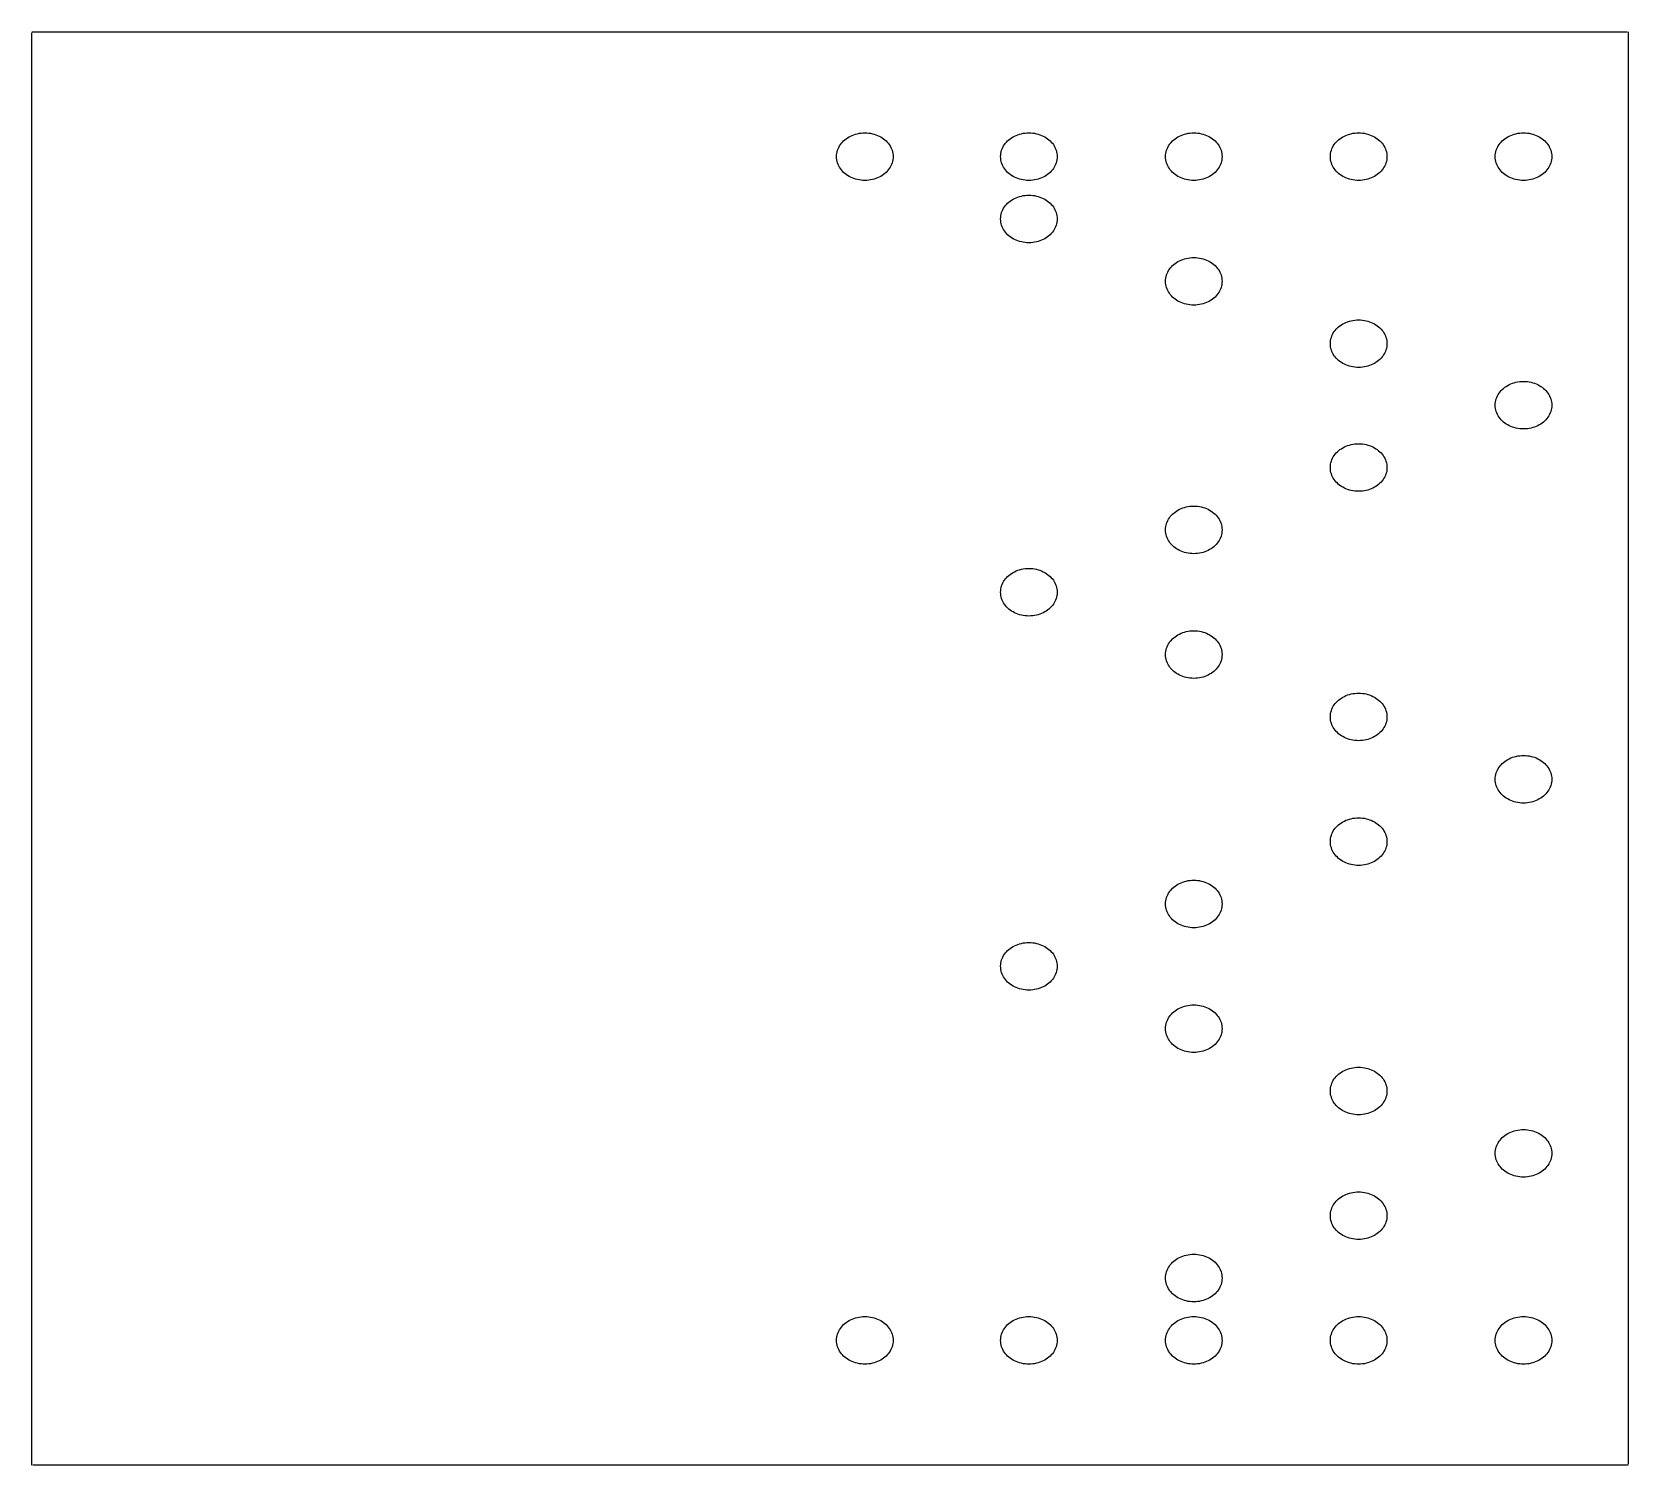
# Model space of a CAD drawing. Extents: x 0 to 687, y -616 to 0.
import ezdxf

# ---------------------------------------------------------------- set-up
doc = ezdxf.new("R2010")
doc.units = 0
doc.layers.get('0').update_dxf_attribs({"linetype": 'CONTINUOUS'})

msp = doc.modelspace()

# ---------------------------------------------------------------- linework, layer by layer
for p, q in [((0, 0), (686.15, 0)), ((686.51, 0), (686.51, -615.95)), ((0, -616.3), (0, -0.35)), ((370.42, -53.62), (370.42, -53.62)), ((440.97, -53.62), (440.97, -53.62)), ((511.88, -53.62), (511.88, -53.62)), ((582.79, -53.62), (582.79, -53.62)), ((653.7, -53.62), (653.7, -53.62)), ((440.97, -80.43), (440.97, -80.43)), ((511.88, -107.24), (511.88, -107.24)), ((582.79, -134.06), (582.79, -134.06)), ((653.7, -160.51), (653.7, -160.51)), ((582.79, -187.32), (582.79, -187.32)), ((511.88, -214.14), (511.88, -214.14)), ((440.97, -240.95), (440.97, -240.95)), ((511.88, -267.76), (511.88, -267.76)), ((582.79, -294.57), (582.79, -294.57)), ((653.7, -321.38), (653.7, -321.38)), ((582.79, -348.19), (582.79, -348.19)), ((511.88, -375), (511.88, -375)), ((440.97, -401.81), (440.97, -401.81)), ((511.88, -428.62), (511.88, -428.62)), ((582.79, -455.44), (582.79, -455.44)), ((653.7, -482.25), (653.7, -482.25)), ((582.79, -509.06), (582.79, -509.06)), ((511.88, -535.87), (511.88, -535.87)), ((370.42, -562.68), (370.42, -562.68)), ((440.97, -562.68), (440.97, -562.68)), ((511.88, -562.68), (511.88, -562.68)), ((582.79, -562.68), (582.79, -562.68)), ((653.7, -562.68), (653.7, -562.68)), ((686.51, -616.3), (0.35, -616.3))]:
    msp.add_line(p, q)
for points in [[(346.07, -53.62), (346.1, -52.92), (346.19, -52.23), (346.32, -51.56), (346.51, -50.9), (346.75, -50.26), (347.03, -49.64), (347.36, -49.04), (347.74, -48.46), (348.15, -47.9), (348.61, -47.37), (349.11, -46.86), (349.64, -46.39), (350.21, -45.94), (350.81, -45.52), (351.44, -45.14), (352.1, -44.79), (352.79, -44.47), (353.51, -44.2), (354.25, -43.96), (355.01, -43.76), (355.79, -43.6), (356.59, -43.49), (357.41, -43.42), (358.25, -43.39)], [(358.25, -43.39), (359.08, -43.42), (359.9, -43.49), (360.7, -43.6), (361.48, -43.76), (362.24, -43.96), (362.98, -44.2), (363.7, -44.47), (364.39, -44.79), (365.05, -45.14), (365.68, -45.52), (366.28, -45.94), (366.85, -46.39), (367.38, -46.86), (367.88, -47.37), (368.34, -47.9), (368.75, -48.46), (369.13, -49.04), (369.46, -49.64), (369.74, -50.26), (369.98, -50.9), (370.17, -51.56), (370.31, -52.23), (370.39, -52.92), (370.42, -53.62)], [(416.63, -53.62), (416.66, -52.92), (416.74, -52.23), (416.88, -51.56), (417.07, -50.9), (417.3, -50.26), (417.59, -49.64), (417.92, -49.04), (418.29, -48.46), (418.71, -47.9), (419.17, -47.37), (419.66, -46.86), (420.2, -46.39), (420.76, -45.94), (421.36, -45.52), (422, -45.14), (422.66, -44.79), (423.35, -44.47), (424.06, -44.2), (424.8, -43.96), (425.57, -43.76), (426.35, -43.6), (427.15, -43.49), (427.97, -43.42), (428.8, -43.39)], [(428.8, -43.39), (429.63, -43.42), (430.45, -43.49), (431.25, -43.6), (432.04, -43.76), (432.8, -43.96), (433.54, -44.2), (434.25, -44.47), (434.94, -44.79), (435.61, -45.14), (436.24, -45.52), (436.84, -45.94), (437.41, -46.39), (437.94, -46.86), (438.44, -47.37), (438.89, -47.9), (439.31, -48.46), (439.68, -49.04), (440.02, -49.64), (440.3, -50.26), (440.54, -50.9), (440.72, -51.56), (440.86, -52.23), (440.94, -52.92), (440.97, -53.62)], [(487.54, -53.62), (487.57, -52.92), (487.65, -52.23), (487.79, -51.56), (487.97, -50.9), (488.21, -50.26), (488.5, -49.64), (488.83, -49.04), (489.2, -48.46), (489.62, -47.9), (490.08, -47.37), (490.57, -46.86), (491.1, -46.39), (491.67, -45.94), (492.27, -45.52), (492.91, -45.14), (493.57, -44.79), (494.26, -44.47), (494.97, -44.2), (495.71, -43.96), (496.47, -43.76), (497.26, -43.6), (498.06, -43.49), (498.88, -43.42), (499.71, -43.39)], [(499.71, -43.39), (500.54, -43.42), (501.36, -43.49), (502.16, -43.6), (502.94, -43.76), (503.71, -43.96), (504.45, -44.2), (505.16, -44.47), (505.85, -44.79), (506.51, -45.14), (507.15, -45.52), (507.75, -45.94), (508.32, -46.39), (508.85, -46.86), (509.34, -47.37), (509.8, -47.9), (510.22, -48.46), (510.59, -49.04), (510.92, -49.64), (511.21, -50.26), (511.45, -50.9), (511.63, -51.56), (511.77, -52.23), (511.85, -52.92), (511.88, -53.62)], [(558.45, -53.62), (558.48, -52.92), (558.56, -52.23), (558.69, -51.56), (558.88, -50.9), (559.12, -50.26), (559.4, -49.64), (559.73, -49.04), (560.11, -48.46), (560.53, -47.9), (560.98, -47.37), (561.48, -46.86), (562.01, -46.39), (562.58, -45.94), (563.18, -45.52), (563.81, -45.14), (564.48, -44.79), (565.17, -44.47), (565.88, -44.2), (566.62, -43.96), (567.38, -43.76), (568.17, -43.6), (568.97, -43.49), (569.78, -43.42), (570.62, -43.39)], [(570.62, -43.39), (571.45, -43.42), (572.27, -43.49), (573.07, -43.6), (573.85, -43.76), (574.62, -43.96), (575.35, -44.2), (576.07, -44.47), (576.76, -44.79), (577.42, -45.14), (578.05, -45.52), (578.66, -45.94), (579.22, -46.39), (579.76, -46.86), (580.25, -47.37), (580.71, -47.9), (581.13, -48.46), (581.5, -49.04), (581.83, -49.64), (582.12, -50.26), (582.35, -50.9), (582.54, -51.56), (582.68, -52.23), (582.76, -52.92), (582.79, -53.62)], [(629.36, -53.62), (629.38, -52.92), (629.47, -52.23), (629.6, -51.56), (629.79, -50.9), (630.03, -50.26), (630.31, -49.64), (630.64, -49.04), (631.02, -48.46), (631.43, -47.9), (631.89, -47.37), (632.39, -46.86), (632.92, -46.39), (633.49, -45.94), (634.09, -45.52), (634.72, -45.14), (635.38, -44.79), (636.07, -44.47), (636.79, -44.2), (637.53, -43.96), (638.29, -43.76), (639.07, -43.6), (639.88, -43.49), (640.69, -43.42), (641.53, -43.39)], [(641.53, -43.39), (642.36, -43.42), (643.18, -43.49), (643.98, -43.6), (644.76, -43.76), (645.52, -43.96), (646.26, -44.2), (646.98, -44.47), (647.67, -44.79), (648.33, -45.14), (648.96, -45.52), (649.56, -45.94), (650.13, -46.39), (650.66, -46.86), (651.16, -47.37), (651.62, -47.9), (652.04, -48.46), (652.41, -49.04), (652.74, -49.64), (653.03, -50.26), (653.26, -50.9), (653.45, -51.56), (653.59, -52.23), (653.67, -52.92), (653.7, -53.62)], [(358.25, -63.85), (357.41, -63.83), (356.59, -63.76), (355.79, -63.64), (355.01, -63.49), (354.25, -63.29), (353.51, -63.05), (352.79, -62.77), (352.1, -62.46), (351.44, -62.11), (350.81, -61.72), (350.21, -61.3), (349.64, -60.86), (349.11, -60.38), (348.61, -59.87), (348.15, -59.34), (347.74, -58.79), (347.36, -58.21), (347.03, -57.6), (346.75, -56.98), (346.51, -56.34), (346.32, -55.68), (346.19, -55.01), (346.1, -54.32), (346.07, -53.62)], [(370.42, -53.62), (370.39, -54.32), (370.31, -55.01), (370.17, -55.68), (369.98, -56.34), (369.74, -56.98), (369.46, -57.6), (369.13, -58.21), (368.75, -58.79), (368.34, -59.34), (367.88, -59.87), (367.38, -60.38), (366.85, -60.86), (366.28, -61.3), (365.68, -61.72), (365.05, -62.11), (364.39, -62.46), (363.7, -62.77), (362.98, -63.05), (362.24, -63.29), (361.48, -63.49), (360.7, -63.64), (359.9, -63.76), (359.08, -63.83), (358.25, -63.85)], [(428.8, -63.85), (427.97, -63.83), (427.15, -63.76), (426.35, -63.64), (425.57, -63.49), (424.8, -63.29), (424.06, -63.05), (423.35, -62.77), (422.66, -62.46), (422, -62.11), (421.36, -61.72), (420.76, -61.3), (420.2, -60.86), (419.66, -60.38), (419.17, -59.87), (418.71, -59.34), (418.29, -58.79), (417.92, -58.21), (417.59, -57.6), (417.3, -56.98), (417.07, -56.34), (416.88, -55.68), (416.74, -55.01), (416.66, -54.32), (416.63, -53.62)], [(440.97, -53.62), (440.94, -54.32), (440.86, -55.01), (440.72, -55.68), (440.54, -56.34), (440.3, -56.98), (440.02, -57.6), (439.68, -58.21), (439.31, -58.79), (438.89, -59.34), (438.44, -59.87), (437.94, -60.38), (437.41, -60.86), (436.84, -61.3), (436.24, -61.72), (435.61, -62.11), (434.94, -62.46), (434.25, -62.77), (433.54, -63.05), (432.8, -63.29), (432.04, -63.49), (431.25, -63.64), (430.45, -63.76), (429.63, -63.83), (428.8, -63.85)], [(499.71, -63.85), (498.88, -63.83), (498.06, -63.76), (497.26, -63.64), (496.47, -63.49), (495.71, -63.29), (494.97, -63.05), (494.26, -62.77), (493.57, -62.46), (492.91, -62.11), (492.27, -61.72), (491.67, -61.3), (491.1, -60.86), (490.57, -60.38), (490.08, -59.87), (489.62, -59.34), (489.2, -58.79), (488.83, -58.21), (488.5, -57.6), (488.21, -56.98), (487.97, -56.34), (487.79, -55.68), (487.65, -55.01), (487.57, -54.32), (487.54, -53.62)], [(511.88, -53.62), (511.85, -54.32), (511.77, -55.01), (511.63, -55.68), (511.45, -56.34), (511.21, -56.98), (510.92, -57.6), (510.59, -58.21), (510.22, -58.79), (509.8, -59.34), (509.34, -59.87), (508.85, -60.38), (508.32, -60.86), (507.75, -61.3), (507.15, -61.72), (506.51, -62.11), (505.85, -62.46), (505.16, -62.77), (504.45, -63.05), (503.71, -63.29), (502.94, -63.49), (502.16, -63.64), (501.36, -63.76), (500.54, -63.83), (499.71, -63.85)], [(570.62, -63.85), (569.78, -63.83), (568.97, -63.76), (568.17, -63.64), (567.38, -63.49), (566.62, -63.29), (565.88, -63.05), (565.17, -62.77), (564.48, -62.46), (563.81, -62.11), (563.18, -61.72), (562.58, -61.3), (562.01, -60.86), (561.48, -60.38), (560.98, -59.87), (560.53, -59.34), (560.11, -58.79), (559.73, -58.21), (559.4, -57.6), (559.12, -56.98), (558.88, -56.34), (558.69, -55.68), (558.56, -55.01), (558.48, -54.32), (558.45, -53.62)], [(582.79, -53.62), (582.76, -54.32), (582.68, -55.01), (582.54, -55.68), (582.35, -56.34), (582.12, -56.98), (581.83, -57.6), (581.5, -58.21), (581.13, -58.79), (580.71, -59.34), (580.25, -59.87), (579.76, -60.38), (579.22, -60.86), (578.66, -61.3), (578.05, -61.72), (577.42, -62.11), (576.76, -62.46), (576.07, -62.77), (575.35, -63.05), (574.62, -63.29), (573.85, -63.49), (573.07, -63.64), (572.27, -63.76), (571.45, -63.83), (570.62, -63.85)], [(641.53, -63.85), (640.69, -63.83), (639.88, -63.76), (639.07, -63.64), (638.29, -63.49), (637.53, -63.29), (636.79, -63.05), (636.07, -62.77), (635.38, -62.46), (634.72, -62.11), (634.09, -61.72), (633.49, -61.3), (632.92, -60.86), (632.39, -60.38), (631.89, -59.87), (631.43, -59.34), (631.02, -58.79), (630.64, -58.21), (630.31, -57.6), (630.03, -56.98), (629.79, -56.34), (629.6, -55.68), (629.47, -55.01), (629.38, -54.32), (629.36, -53.62)], [(653.7, -53.62), (653.67, -54.32), (653.59, -55.01), (653.45, -55.68), (653.26, -56.34), (653.03, -56.98), (652.74, -57.6), (652.41, -58.21), (652.04, -58.79), (651.62, -59.34), (651.16, -59.87), (650.66, -60.38), (650.13, -60.86), (649.56, -61.3), (648.96, -61.72), (648.33, -62.11), (647.67, -62.46), (646.98, -62.77), (646.26, -63.05), (645.52, -63.29), (644.76, -63.49), (643.98, -63.64), (643.18, -63.76), (642.36, -63.83), (641.53, -63.85)], [(416.63, -80.43), (416.66, -79.73), (416.74, -79.04), (416.88, -78.37), (417.07, -77.71), (417.3, -77.07), (417.59, -76.45), (417.92, -75.85), (418.29, -75.27), (418.71, -74.71), (419.17, -74.18), (419.66, -73.68), (420.2, -73.2), (420.76, -72.75), (421.36, -72.33), (422, -71.95), (422.66, -71.6), (423.35, -71.28), (424.06, -71.01), (424.8, -70.77), (425.57, -70.57), (426.35, -70.41), (427.15, -70.3), (427.97, -70.23), (428.8, -70.2)], [(428.8, -70.2), (429.63, -70.23), (430.45, -70.3), (431.25, -70.41), (432.04, -70.57), (432.8, -70.77), (433.54, -71.01), (434.25, -71.28), (434.94, -71.6), (435.61, -71.95), (436.24, -72.33), (436.84, -72.75), (437.41, -73.2), (437.94, -73.68), (438.44, -74.18), (438.89, -74.71), (439.31, -75.27), (439.68, -75.85), (440.02, -76.45), (440.3, -77.07), (440.54, -77.71), (440.72, -78.37), (440.86, -79.04), (440.94, -79.73), (440.97, -80.43)], [(428.8, -90.66), (427.97, -90.64), (427.15, -90.57), (426.35, -90.46), (425.57, -90.3), (424.8, -90.1), (424.06, -89.86), (423.35, -89.58), (422.66, -89.27), (422, -88.92), (421.36, -88.53), (420.76, -88.12), (420.2, -87.67), (419.66, -87.19), (419.17, -86.69), (418.71, -86.15), (418.29, -85.6), (417.92, -85.02), (417.59, -84.42), (417.3, -83.79), (417.07, -83.15), (416.88, -82.5), (416.74, -81.82), (416.66, -81.13), (416.63, -80.43)], [(440.97, -80.43), (440.94, -81.13), (440.86, -81.82), (440.72, -82.5), (440.54, -83.15), (440.3, -83.79), (440.02, -84.42), (439.68, -85.02), (439.31, -85.6), (438.89, -86.15), (438.44, -86.69), (437.94, -87.19), (437.41, -87.67), (436.84, -88.12), (436.24, -88.53), (435.61, -88.92), (434.94, -89.27), (434.25, -89.58), (433.54, -89.86), (432.8, -90.1), (432.04, -90.3), (431.25, -90.46), (430.45, -90.57), (429.63, -90.64), (428.8, -90.66)], [(487.54, -107.24), (487.57, -106.54), (487.65, -105.86), (487.79, -105.18), (487.97, -104.52), (488.21, -103.88), (488.5, -103.26), (488.83, -102.66), (489.2, -102.08), (489.62, -101.52), (490.08, -100.99), (490.57, -100.49), (491.1, -100.01), (491.67, -99.56), (492.27, -99.15), (492.91, -98.76), (493.57, -98.41), (494.26, -98.1), (494.97, -97.82), (495.71, -97.58), (496.47, -97.38), (497.26, -97.22), (498.06, -97.11), (498.88, -97.04), (499.71, -97.01)], [(499.71, -97.01), (500.54, -97.04), (501.36, -97.11), (502.16, -97.22), (502.94, -97.38), (503.71, -97.58), (504.45, -97.82), (505.16, -98.1), (505.85, -98.41), (506.51, -98.76), (507.15, -99.15), (507.75, -99.56), (508.32, -100.01), (508.85, -100.49), (509.34, -100.99), (509.8, -101.52), (510.22, -102.08), (510.59, -102.66), (510.92, -103.26), (511.21, -103.88), (511.45, -104.52), (511.63, -105.18), (511.77, -105.86), (511.85, -106.54), (511.88, -107.24)], [(499.71, -117.47), (498.88, -117.45), (498.06, -117.38), (497.26, -117.27), (496.47, -117.11), (495.71, -116.91), (494.97, -116.67), (494.26, -116.39), (493.57, -116.08), (492.91, -115.73), (492.27, -115.34), (491.67, -114.93), (491.1, -114.48), (490.57, -114), (490.08, -113.5), (489.62, -112.97), (489.2, -112.41), (488.83, -111.83), (488.5, -111.23), (488.21, -110.61), (487.97, -109.96), (487.79, -109.31), (487.65, -108.63), (487.57, -107.95), (487.54, -107.24)], [(511.88, -107.24), (511.85, -107.95), (511.77, -108.63), (511.63, -109.31), (511.45, -109.96), (511.21, -110.61), (510.92, -111.23), (510.59, -111.83), (510.22, -112.41), (509.8, -112.97), (509.34, -113.5), (508.85, -114), (508.32, -114.48), (507.75, -114.93), (507.15, -115.34), (506.51, -115.73), (505.85, -116.08), (505.16, -116.39), (504.45, -116.67), (503.71, -116.91), (502.94, -117.11), (502.16, -117.27), (501.36, -117.38), (500.54, -117.45), (499.71, -117.47)], [(558.45, -134.06), (558.48, -133.35), (558.56, -132.67), (558.69, -131.99), (558.88, -131.34), (559.12, -130.69), (559.4, -130.07), (559.73, -129.47), (560.11, -128.89), (560.53, -128.33), (560.98, -127.8), (561.48, -127.3), (562.01, -126.82), (562.58, -126.37), (563.18, -125.96), (563.81, -125.57), (564.48, -125.22), (565.17, -124.91), (565.88, -124.63), (566.62, -124.39), (567.38, -124.19), (568.17, -124.03), (568.97, -123.92), (569.78, -123.85), (570.62, -123.83)], [(570.62, -123.83), (571.45, -123.85), (572.27, -123.92), (573.07, -124.03), (573.85, -124.19), (574.62, -124.39), (575.35, -124.63), (576.07, -124.91), (576.76, -125.22), (577.42, -125.57), (578.05, -125.96), (578.66, -126.37), (579.22, -126.82), (579.76, -127.3), (580.25, -127.8), (580.71, -128.33), (581.13, -128.89), (581.5, -129.47), (581.83, -130.07), (582.12, -130.69), (582.35, -131.34), (582.54, -131.99), (582.68, -132.67), (582.76, -133.35), (582.79, -134.06)], [(570.62, -144.29), (569.78, -144.26), (568.97, -144.19), (568.17, -144.08), (567.38, -143.92), (566.62, -143.72), (565.88, -143.48), (565.17, -143.2), (564.48, -142.89), (563.81, -142.54), (563.18, -142.15), (562.58, -141.74), (562.01, -141.29), (561.48, -140.81), (560.98, -140.31), (560.53, -139.78), (560.11, -139.22), (559.73, -138.64), (559.4, -138.04), (559.12, -137.42), (558.88, -136.78), (558.69, -136.12), (558.56, -135.44), (558.48, -134.76), (558.45, -134.06)], [(582.79, -134.06), (582.76, -134.76), (582.68, -135.44), (582.54, -136.12), (582.35, -136.78), (582.12, -137.42), (581.83, -138.04), (581.5, -138.64), (581.13, -139.22), (580.71, -139.78), (580.25, -140.31), (579.76, -140.81), (579.22, -141.29), (578.66, -141.74), (578.05, -142.15), (577.42, -142.54), (576.76, -142.89), (576.07, -143.2), (575.35, -143.48), (574.62, -143.72), (573.85, -143.92), (573.07, -144.08), (572.27, -144.19), (571.45, -144.26), (570.62, -144.29)], [(629.36, -160.51), (629.38, -159.81), (629.47, -159.13), (629.6, -158.45), (629.79, -157.79), (630.03, -157.15), (630.31, -156.53), (630.64, -155.93), (631.02, -155.35), (631.43, -154.79), (631.89, -154.26), (632.39, -153.76), (632.92, -153.28), (633.49, -152.83), (634.09, -152.41), (634.72, -152.03), (635.38, -151.68), (636.07, -151.36), (636.79, -151.09), (637.53, -150.85), (638.29, -150.65), (639.07, -150.49), (639.88, -150.38), (640.69, -150.31), (641.53, -150.28)], [(641.53, -150.28), (642.36, -150.31), (643.18, -150.38), (643.98, -150.49), (644.76, -150.65), (645.52, -150.85), (646.26, -151.09), (646.98, -151.36), (647.67, -151.68), (648.33, -152.03), (648.96, -152.41), (649.56, -152.83), (650.13, -153.28), (650.66, -153.76), (651.16, -154.26), (651.62, -154.79), (652.04, -155.35), (652.41, -155.93), (652.74, -156.53), (653.03, -157.15), (653.26, -157.79), (653.45, -158.45), (653.59, -159.13), (653.67, -159.81), (653.7, -160.51)], [(641.53, -170.74), (640.69, -170.72), (639.88, -170.65), (639.07, -170.54), (638.29, -170.38), (637.53, -170.18), (636.79, -169.94), (636.07, -169.66), (635.38, -169.35), (634.72, -169), (634.09, -168.61), (633.49, -168.2), (632.92, -167.75), (632.39, -167.27), (631.89, -166.77), (631.43, -166.23), (631.02, -165.68), (630.64, -165.1), (630.31, -164.5), (630.03, -163.87), (629.79, -163.23), (629.6, -162.58), (629.47, -161.9), (629.38, -161.21), (629.36, -160.51)], [(653.7, -160.51), (653.67, -161.21), (653.59, -161.9), (653.45, -162.58), (653.26, -163.23), (653.03, -163.87), (652.74, -164.5), (652.41, -165.1), (652.04, -165.68), (651.62, -166.23), (651.16, -166.77), (650.66, -167.27), (650.13, -167.75), (649.56, -168.2), (648.96, -168.61), (648.33, -169), (647.67, -169.35), (646.98, -169.66), (646.26, -169.94), (645.52, -170.18), (644.76, -170.38), (643.98, -170.54), (643.18, -170.65), (642.36, -170.72), (641.53, -170.74)], [(558.45, -187.32), (558.48, -186.62), (558.56, -185.94), (558.69, -185.26), (558.88, -184.6), (559.12, -183.96), (559.4, -183.34), (559.73, -182.74), (560.11, -182.16), (560.53, -181.6), (560.98, -181.07), (561.48, -180.57), (562.01, -180.09), (562.58, -179.64), (563.18, -179.23), (563.81, -178.84), (564.48, -178.49), (565.17, -178.18), (565.88, -177.9), (566.62, -177.66), (567.38, -177.46), (568.17, -177.3), (568.97, -177.19), (569.78, -177.12), (570.62, -177.09)], [(570.62, -177.09), (571.45, -177.12), (572.27, -177.19), (573.07, -177.3), (573.85, -177.46), (574.62, -177.66), (575.35, -177.9), (576.07, -178.18), (576.76, -178.49), (577.42, -178.84), (578.05, -179.23), (578.66, -179.64), (579.22, -180.09), (579.76, -180.57), (580.25, -181.07), (580.71, -181.6), (581.13, -182.16), (581.5, -182.74), (581.83, -183.34), (582.12, -183.96), (582.35, -184.6), (582.54, -185.26), (582.68, -185.94), (582.76, -186.62), (582.79, -187.32)], [(570.62, -197.56), (569.78, -197.53), (568.97, -197.46), (568.17, -197.35), (567.38, -197.19), (566.62, -196.99), (565.88, -196.75), (565.17, -196.47), (564.48, -196.16), (563.81, -195.81), (563.18, -195.42), (562.58, -195.01), (562.01, -194.56), (561.48, -194.08), (560.98, -193.58), (560.53, -193.05), (560.11, -192.49), (559.73, -191.91), (559.4, -191.31), (559.12, -190.69), (558.88, -190.05), (558.69, -189.39), (558.56, -188.71), (558.48, -188.03), (558.45, -187.32)], [(582.79, -187.32), (582.76, -188.03), (582.68, -188.71), (582.54, -189.39), (582.35, -190.05), (582.12, -190.69), (581.83, -191.31), (581.5, -191.91), (581.13, -192.49), (580.71, -193.05), (580.25, -193.58), (579.76, -194.08), (579.22, -194.56), (578.66, -195.01), (578.05, -195.42), (577.42, -195.81), (576.76, -196.16), (576.07, -196.47), (575.35, -196.75), (574.62, -196.99), (573.85, -197.19), (573.07, -197.35), (572.27, -197.46), (571.45, -197.53), (570.62, -197.56)], [(487.54, -214.14), (487.57, -213.44), (487.65, -212.75), (487.79, -212.07), (487.97, -211.42), (488.21, -210.78), (488.5, -210.15), (488.83, -209.55), (489.2, -208.97), (489.62, -208.42), (490.08, -207.88), (490.57, -207.38), (491.1, -206.9), (491.67, -206.45), (492.27, -206.04), (492.91, -205.65), (493.57, -205.3), (494.26, -204.99), (494.97, -204.71), (495.71, -204.47), (496.47, -204.27), (497.26, -204.11), (498.06, -204), (498.88, -203.93), (499.71, -203.91)], [(499.71, -203.91), (500.54, -203.93), (501.36, -204), (502.16, -204.11), (502.94, -204.27), (503.71, -204.47), (504.45, -204.71), (505.16, -204.99), (505.85, -205.3), (506.51, -205.65), (507.15, -206.04), (507.75, -206.45), (508.32, -206.9), (508.85, -207.38), (509.34, -207.88), (509.8, -208.42), (510.22, -208.97), (510.59, -209.55), (510.92, -210.15), (511.21, -210.78), (511.45, -211.42), (511.63, -212.07), (511.77, -212.75), (511.85, -213.44), (511.88, -214.14)], [(499.71, -224.37), (498.88, -224.34), (498.06, -224.27), (497.26, -224.16), (496.47, -224), (495.71, -223.8), (494.97, -223.56), (494.26, -223.29), (493.57, -222.97), (492.91, -222.62), (492.27, -222.24), (491.67, -221.82), (491.1, -221.37), (490.57, -220.89), (490.08, -220.39), (489.62, -219.86), (489.2, -219.3), (488.83, -218.72), (488.5, -218.12), (488.21, -217.5), (487.97, -216.86), (487.79, -216.2), (487.65, -215.52), (487.57, -214.84), (487.54, -214.14)], [(511.88, -214.14), (511.85, -214.84), (511.77, -215.52), (511.63, -216.2), (511.45, -216.86), (511.21, -217.5), (510.92, -218.12), (510.59, -218.72), (510.22, -219.3), (509.8, -219.86), (509.34, -220.39), (508.85, -220.89), (508.32, -221.37), (507.75, -221.82), (507.15, -222.24), (506.51, -222.62), (505.85, -222.97), (505.16, -223.29), (504.45, -223.56), (503.71, -223.8), (502.94, -224), (502.16, -224.16), (501.36, -224.27), (500.54, -224.34), (499.71, -224.37)], [(416.63, -240.95), (416.66, -240.25), (416.74, -239.56), (416.88, -238.89), (417.07, -238.23), (417.3, -237.59), (417.59, -236.96), (417.92, -236.36), (418.29, -235.78), (418.71, -235.23), (419.17, -234.7), (419.66, -234.19), (420.2, -233.71), (420.76, -233.26), (421.36, -232.85), (422, -232.46), (422.66, -232.11), (423.35, -231.8), (424.06, -231.52), (424.8, -231.28), (425.57, -231.08), (426.35, -230.92), (427.15, -230.81), (427.97, -230.74), (428.8, -230.72)], [(428.8, -230.72), (429.63, -230.74), (430.45, -230.81), (431.25, -230.92), (432.04, -231.08), (432.8, -231.28), (433.54, -231.52), (434.25, -231.8), (434.94, -232.11), (435.61, -232.46), (436.24, -232.85), (436.84, -233.26), (437.41, -233.71), (437.94, -234.19), (438.44, -234.7), (438.89, -235.23), (439.31, -235.78), (439.68, -236.36), (440.02, -236.96), (440.3, -237.59), (440.54, -238.23), (440.72, -238.89), (440.86, -239.56), (440.94, -240.25), (440.97, -240.95)], [(428.8, -251.18), (427.97, -251.15), (427.15, -251.08), (426.35, -250.97), (425.57, -250.81), (424.8, -250.61), (424.06, -250.37), (423.35, -250.1), (422.66, -249.78), (422, -249.43), (421.36, -249.05), (420.76, -248.63), (420.2, -248.18), (419.66, -247.7), (419.17, -247.2), (418.71, -246.67), (418.29, -246.11), (417.92, -245.53), (417.59, -244.93), (417.3, -244.31), (417.07, -243.67), (416.88, -243.01), (416.74, -242.34), (416.66, -241.65), (416.63, -240.95)], [(440.97, -240.95), (440.94, -241.65), (440.86, -242.34), (440.72, -243.01), (440.54, -243.67), (440.3, -244.31), (440.02, -244.93), (439.68, -245.53), (439.31, -246.11), (438.89, -246.67), (438.44, -247.2), (437.94, -247.7), (437.41, -248.18), (436.84, -248.63), (436.24, -249.05), (435.61, -249.43), (434.94, -249.78), (434.25, -250.1), (433.54, -250.37), (432.8, -250.61), (432.04, -250.81), (431.25, -250.97), (430.45, -251.08), (429.63, -251.15), (428.8, -251.18)], [(487.54, -267.76), (487.57, -267.06), (487.65, -266.37), (487.79, -265.7), (487.97, -265.04), (488.21, -264.4), (488.5, -263.78), (488.83, -263.17), (489.2, -262.59), (489.62, -262.04), (490.08, -261.51), (490.57, -261), (491.1, -260.52), (491.67, -260.08), (492.27, -259.66), (492.91, -259.27), (493.57, -258.92), (494.26, -258.61), (494.97, -258.33), (495.71, -258.09), (496.47, -257.89), (497.26, -257.74), (498.06, -257.62), (498.88, -257.55), (499.71, -257.53)], [(499.71, -257.53), (500.54, -257.55), (501.36, -257.62), (502.16, -257.74), (502.94, -257.89), (503.71, -258.09), (504.45, -258.33), (505.16, -258.61), (505.85, -258.92), (506.51, -259.27), (507.15, -259.66), (507.75, -260.08), (508.32, -260.52), (508.85, -261), (509.34, -261.51), (509.8, -262.04), (510.22, -262.59), (510.59, -263.17), (510.92, -263.78), (511.21, -264.4), (511.45, -265.04), (511.63, -265.7), (511.77, -266.37), (511.85, -267.06), (511.88, -267.76)], [(499.71, -277.99), (498.88, -277.97), (498.06, -277.9), (497.26, -277.78), (496.47, -277.62), (495.71, -277.42), (494.97, -277.19), (494.26, -276.91), (493.57, -276.59), (492.91, -276.24), (492.27, -275.86), (491.67, -275.44), (491.1, -274.99), (490.57, -274.52), (490.08, -274.01), (489.62, -273.48), (489.2, -272.92), (488.83, -272.34), (488.5, -271.74), (488.21, -271.12), (487.97, -270.48), (487.79, -269.82), (487.65, -269.15), (487.57, -268.46), (487.54, -267.76)], [(511.88, -267.76), (511.85, -268.46), (511.77, -269.15), (511.63, -269.82), (511.45, -270.48), (511.21, -271.12), (510.92, -271.74), (510.59, -272.34), (510.22, -272.92), (509.8, -273.48), (509.34, -274.01), (508.85, -274.52), (508.32, -274.99), (507.75, -275.44), (507.15, -275.86), (506.51, -276.24), (505.85, -276.59), (505.16, -276.91), (504.45, -277.19), (503.71, -277.42), (502.94, -277.62), (502.16, -277.78), (501.36, -277.9), (500.54, -277.97), (499.71, -277.99)], [(558.45, -294.57), (558.48, -293.87), (558.56, -293.18), (558.69, -292.51), (558.88, -291.85), (559.12, -291.21), (559.4, -290.59), (559.73, -289.99), (560.11, -289.41), (560.53, -288.85), (560.98, -288.32), (561.48, -287.81), (562.01, -287.33), (562.58, -286.89), (563.18, -286.47), (563.81, -286.09), (564.48, -285.74), (565.17, -285.42), (565.88, -285.14), (566.62, -284.9), (567.38, -284.7), (568.17, -284.55), (568.97, -284.43), (569.78, -284.36), (570.62, -284.34)], [(570.62, -284.34), (571.45, -284.36), (572.27, -284.43), (573.07, -284.55), (573.85, -284.7), (574.62, -284.9), (575.35, -285.14), (576.07, -285.42), (576.76, -285.74), (577.42, -286.09), (578.05, -286.47), (578.66, -286.89), (579.22, -287.33), (579.76, -287.81), (580.25, -288.32), (580.71, -288.85), (581.13, -289.41), (581.5, -289.99), (581.83, -290.59), (582.12, -291.21), (582.35, -291.85), (582.54, -292.51), (582.68, -293.18), (582.76, -293.87), (582.79, -294.57)], [(570.62, -304.8), (569.78, -304.78), (568.97, -304.71), (568.17, -304.59), (567.38, -304.43), (566.62, -304.24), (565.88, -304), (565.17, -303.72), (564.48, -303.4), (563.81, -303.05), (563.18, -302.67), (562.58, -302.25), (562.01, -301.8), (561.48, -301.33), (560.98, -300.82), (560.53, -300.29), (560.11, -299.73), (559.73, -299.15), (559.4, -298.55), (559.12, -297.93), (558.88, -297.29), (558.69, -296.63), (558.56, -295.96), (558.48, -295.27), (558.45, -294.57)], [(582.79, -294.57), (582.76, -295.27), (582.68, -295.96), (582.54, -296.63), (582.35, -297.29), (582.12, -297.93), (581.83, -298.55), (581.5, -299.15), (581.13, -299.73), (580.71, -300.29), (580.25, -300.82), (579.76, -301.33), (579.22, -301.8), (578.66, -302.25), (578.05, -302.67), (577.42, -303.05), (576.76, -303.4), (576.07, -303.72), (575.35, -304), (574.62, -304.24), (573.85, -304.43), (573.07, -304.59), (572.27, -304.71), (571.45, -304.78), (570.62, -304.8)], [(629.36, -321.38), (629.38, -320.68), (629.47, -319.99), (629.6, -319.32), (629.79, -318.66), (630.03, -318.02), (630.31, -317.4), (630.64, -316.8), (631.02, -316.22), (631.43, -315.66), (631.89, -315.13), (632.39, -314.62), (632.92, -314.15), (633.49, -313.7), (634.09, -313.28), (634.72, -312.9), (635.38, -312.55), (636.07, -312.23), (636.79, -311.95), (637.53, -311.71), (638.29, -311.52), (639.07, -311.36), (639.88, -311.24), (640.69, -311.17), (641.53, -311.15)], [(641.53, -311.15), (642.36, -311.17), (643.18, -311.24), (643.98, -311.36), (644.76, -311.52), (645.52, -311.71), (646.26, -311.95), (646.98, -312.23), (647.67, -312.55), (648.33, -312.9), (648.96, -313.28), (649.56, -313.7), (650.13, -314.15), (650.66, -314.62), (651.16, -315.13), (651.62, -315.66), (652.04, -316.22), (652.41, -316.8), (652.74, -317.4), (653.03, -318.02), (653.26, -318.66), (653.45, -319.32), (653.59, -319.99), (653.67, -320.68), (653.7, -321.38)], [(641.53, -331.61), (640.69, -331.59), (639.88, -331.52), (639.07, -331.4), (638.29, -331.25), (637.53, -331.05), (636.79, -330.81), (636.07, -330.53), (635.38, -330.21), (634.72, -329.86), (634.09, -329.48), (633.49, -329.06), (632.92, -328.62), (632.39, -328.14), (631.89, -327.63), (631.43, -327.1), (631.02, -326.54), (630.64, -325.96), (630.31, -325.36), (630.03, -324.74), (629.79, -324.1), (629.6, -323.44), (629.47, -322.77), (629.38, -322.08), (629.36, -321.38)], [(653.7, -321.38), (653.67, -322.08), (653.59, -322.77), (653.45, -323.44), (653.26, -324.1), (653.03, -324.74), (652.74, -325.36), (652.41, -325.96), (652.04, -326.54), (651.62, -327.1), (651.16, -327.63), (650.66, -328.14), (650.13, -328.62), (649.56, -329.06), (648.96, -329.48), (648.33, -329.86), (647.67, -330.21), (646.98, -330.53), (646.26, -330.81), (645.52, -331.05), (644.76, -331.25), (643.98, -331.4), (643.18, -331.52), (642.36, -331.59), (641.53, -331.61)], [(558.45, -348.19), (558.48, -347.49), (558.56, -346.8), (558.69, -346.13), (558.88, -345.47), (559.12, -344.83), (559.4, -344.21), (559.73, -343.61), (560.11, -343.03), (560.53, -342.47), (560.98, -341.94), (561.48, -341.43), (562.01, -340.96), (562.58, -340.51), (563.18, -340.09), (563.81, -339.71), (564.48, -339.36), (565.17, -339.04), (565.88, -338.76), (566.62, -338.53), (567.38, -338.33), (568.17, -338.17), (568.97, -338.05), (569.78, -337.98), (570.62, -337.96)], [(570.62, -337.96), (571.45, -337.98), (572.27, -338.05), (573.07, -338.17), (573.85, -338.33), (574.62, -338.53), (575.35, -338.76), (576.07, -339.04), (576.76, -339.36), (577.42, -339.71), (578.05, -340.09), (578.66, -340.51), (579.22, -340.96), (579.76, -341.43), (580.25, -341.94), (580.71, -342.47), (581.13, -343.03), (581.5, -343.61), (581.83, -344.21), (582.12, -344.83), (582.35, -345.47), (582.54, -346.13), (582.68, -346.8), (582.76, -347.49), (582.79, -348.19)], [(570.62, -358.42), (569.78, -358.4), (568.97, -358.33), (568.17, -358.21), (567.38, -358.06), (566.62, -357.86), (565.88, -357.62), (565.17, -357.34), (564.48, -357.03), (563.81, -356.68), (563.18, -356.29), (562.58, -355.87), (562.01, -355.43), (561.48, -354.95), (560.98, -354.44), (560.53, -353.91), (560.11, -353.36), (559.73, -352.78), (559.4, -352.17), (559.12, -351.55), (558.88, -350.91), (558.69, -350.25), (558.56, -349.58), (558.48, -348.89), (558.45, -348.19)], [(582.79, -348.19), (582.76, -348.89), (582.68, -349.58), (582.54, -350.25), (582.35, -350.91), (582.12, -351.55), (581.83, -352.17), (581.5, -352.78), (581.13, -353.36), (580.71, -353.91), (580.25, -354.44), (579.76, -354.95), (579.22, -355.43), (578.66, -355.87), (578.05, -356.29), (577.42, -356.68), (576.76, -357.03), (576.07, -357.34), (575.35, -357.62), (574.62, -357.86), (573.85, -358.06), (573.07, -358.21), (572.27, -358.33), (571.45, -358.4), (570.62, -358.42)], [(487.54, -375), (487.57, -374.3), (487.65, -373.61), (487.79, -372.94), (487.97, -372.28), (488.21, -371.64), (488.5, -371.02), (488.83, -370.42), (489.2, -369.84), (489.62, -369.28), (490.08, -368.75), (490.57, -368.25), (491.1, -367.77), (491.67, -367.32), (492.27, -366.9), (492.91, -366.52), (493.57, -366.17), (494.26, -365.85), (494.97, -365.58), (495.71, -365.34), (496.47, -365.14), (497.26, -364.98), (498.06, -364.87), (498.88, -364.8), (499.71, -364.77)], [(499.71, -364.77), (500.54, -364.8), (501.36, -364.87), (502.16, -364.98), (502.94, -365.14), (503.71, -365.34), (504.45, -365.58), (505.16, -365.85), (505.85, -366.17), (506.51, -366.52), (507.15, -366.9), (507.75, -367.32), (508.32, -367.77), (508.85, -368.25), (509.34, -368.75), (509.8, -369.28), (510.22, -369.84), (510.59, -370.42), (510.92, -371.02), (511.21, -371.64), (511.45, -372.28), (511.63, -372.94), (511.77, -373.61), (511.85, -374.3), (511.88, -375)], [(499.71, -385.23), (498.88, -385.21), (498.06, -385.14), (497.26, -385.03), (496.47, -384.87), (495.71, -384.67), (494.97, -384.43), (494.26, -384.15), (493.57, -383.84), (492.91, -383.49), (492.27, -383.1), (491.67, -382.69), (491.1, -382.24), (490.57, -381.76), (490.08, -381.25), (489.62, -380.72), (489.2, -380.17), (488.83, -379.59), (488.5, -378.99), (488.21, -378.36), (487.97, -377.72), (487.79, -377.06), (487.65, -376.39), (487.57, -375.7), (487.54, -375)], [(511.88, -375), (511.85, -375.7), (511.77, -376.39), (511.63, -377.06), (511.45, -377.72), (511.21, -378.36), (510.92, -378.99), (510.59, -379.59), (510.22, -380.17), (509.8, -380.72), (509.34, -381.25), (508.85, -381.76), (508.32, -382.24), (507.75, -382.69), (507.15, -383.1), (506.51, -383.49), (505.85, -383.84), (505.16, -384.15), (504.45, -384.43), (503.71, -384.67), (502.94, -384.87), (502.16, -385.03), (501.36, -385.14), (500.54, -385.21), (499.71, -385.23)], [(416.63, -401.81), (416.66, -401.11), (416.74, -400.43), (416.88, -399.75), (417.07, -399.09), (417.3, -398.45), (417.59, -397.83), (417.92, -397.23), (418.29, -396.65), (418.71, -396.09), (419.17, -395.56), (419.66, -395.06), (420.2, -394.58), (420.76, -394.13), (421.36, -393.71), (422, -393.33), (422.66, -392.98), (423.35, -392.66), (424.06, -392.39), (424.8, -392.15), (425.57, -391.95), (426.35, -391.79), (427.15, -391.68), (427.97, -391.61), (428.8, -391.58)], [(428.8, -391.58), (429.63, -391.61), (430.45, -391.68), (431.25, -391.79), (432.04, -391.95), (432.8, -392.15), (433.54, -392.39), (434.25, -392.66), (434.94, -392.98), (435.61, -393.33), (436.24, -393.71), (436.84, -394.13), (437.41, -394.58), (437.94, -395.06), (438.44, -395.56), (438.89, -396.09), (439.31, -396.65), (439.68, -397.23), (440.02, -397.83), (440.3, -398.45), (440.54, -399.09), (440.72, -399.75), (440.86, -400.43), (440.94, -401.11), (440.97, -401.81)], [(428.8, -412.04), (427.97, -412.02), (427.15, -411.95), (426.35, -411.84), (425.57, -411.68), (424.8, -411.48), (424.06, -411.24), (423.35, -410.96), (422.66, -410.65), (422, -410.3), (421.36, -409.91), (420.76, -409.5), (420.2, -409.05), (419.66, -408.57), (419.17, -408.07), (418.71, -407.53), (418.29, -406.98), (417.92, -406.4), (417.59, -405.8), (417.3, -405.17), (417.07, -404.53), (416.88, -403.88), (416.74, -403.2), (416.66, -402.51), (416.63, -401.81)], [(440.97, -401.81), (440.94, -402.51), (440.86, -403.2), (440.72, -403.88), (440.54, -404.53), (440.3, -405.17), (440.02, -405.8), (439.68, -406.4), (439.31, -406.98), (438.89, -407.53), (438.44, -408.07), (437.94, -408.57), (437.41, -409.05), (436.84, -409.5), (436.24, -409.91), (435.61, -410.3), (434.94, -410.65), (434.25, -410.96), (433.54, -411.24), (432.8, -411.48), (432.04, -411.68), (431.25, -411.84), (430.45, -411.95), (429.63, -412.02), (428.8, -412.04)], [(487.54, -428.62), (487.57, -427.92), (487.65, -427.24), (487.79, -426.56), (487.97, -425.9), (488.21, -425.26), (488.5, -424.64), (488.83, -424.04), (489.2, -423.46), (489.62, -422.9), (490.08, -422.37), (490.57, -421.87), (491.1, -421.39), (491.67, -420.94), (492.27, -420.53), (492.91, -420.14), (493.57, -419.79), (494.26, -419.48), (494.97, -419.2), (495.71, -418.96), (496.47, -418.76), (497.26, -418.6), (498.06, -418.49), (498.88, -418.42), (499.71, -418.39)], [(499.71, -418.39), (500.54, -418.42), (501.36, -418.49), (502.16, -418.6), (502.94, -418.76), (503.71, -418.96), (504.45, -419.2), (505.16, -419.48), (505.85, -419.79), (506.51, -420.14), (507.15, -420.53), (507.75, -420.94), (508.32, -421.39), (508.85, -421.87), (509.34, -422.37), (509.8, -422.9), (510.22, -423.46), (510.59, -424.04), (510.92, -424.64), (511.21, -425.26), (511.45, -425.9), (511.63, -426.56), (511.77, -427.24), (511.85, -427.92), (511.88, -428.62)], [(499.71, -438.86), (498.88, -438.83), (498.06, -438.76), (497.26, -438.65), (496.47, -438.49), (495.71, -438.29), (494.97, -438.05), (494.26, -437.77), (493.57, -437.46), (492.91, -437.11), (492.27, -436.72), (491.67, -436.31), (491.1, -435.86), (490.57, -435.38), (490.08, -434.88), (489.62, -434.35), (489.2, -433.79), (488.83, -433.21), (488.5, -432.61), (488.21, -431.99), (487.97, -431.35), (487.79, -430.69), (487.65, -430.01), (487.57, -429.33), (487.54, -428.62)], [(511.88, -428.62), (511.85, -429.33), (511.77, -430.01), (511.63, -430.69), (511.45, -431.35), (511.21, -431.99), (510.92, -432.61), (510.59, -433.21), (510.22, -433.79), (509.8, -434.35), (509.34, -434.88), (508.85, -435.38), (508.32, -435.86), (507.75, -436.31), (507.15, -436.72), (506.51, -437.11), (505.85, -437.46), (505.16, -437.77), (504.45, -438.05), (503.71, -438.29), (502.94, -438.49), (502.16, -438.65), (501.36, -438.76), (500.54, -438.83), (499.71, -438.86)], [(558.45, -455.44), (558.48, -454.74), (558.56, -454.05), (558.69, -453.37), (558.88, -452.72), (559.12, -452.08), (559.4, -451.45), (559.73, -450.85), (560.11, -450.27), (560.53, -449.72), (560.98, -449.18), (561.48, -448.68), (562.01, -448.2), (562.58, -447.75), (563.18, -447.34), (563.81, -446.95), (564.48, -446.6), (565.17, -446.29), (565.88, -446.01), (566.62, -445.77), (567.38, -445.57), (568.17, -445.41), (568.97, -445.3), (569.78, -445.23), (570.62, -445.21)], [(570.62, -445.21), (571.45, -445.23), (572.27, -445.3), (573.07, -445.41), (573.85, -445.57), (574.62, -445.77), (575.35, -446.01), (576.07, -446.29), (576.76, -446.6), (577.42, -446.95), (578.05, -447.34), (578.66, -447.75), (579.22, -448.2), (579.76, -448.68), (580.25, -449.18), (580.71, -449.72), (581.13, -450.27), (581.5, -450.85), (581.83, -451.45), (582.12, -452.08), (582.35, -452.72), (582.54, -453.37), (582.68, -454.05), (582.76, -454.74), (582.79, -455.44)], [(570.62, -465.67), (569.78, -465.64), (568.97, -465.57), (568.17, -465.46), (567.38, -465.3), (566.62, -465.1), (565.88, -464.86), (565.17, -464.59), (564.48, -464.27), (563.81, -463.92), (563.18, -463.54), (562.58, -463.12), (562.01, -462.67), (561.48, -462.19), (560.98, -461.69), (560.53, -461.16), (560.11, -460.6), (559.73, -460.02), (559.4, -459.42), (559.12, -458.8), (558.88, -458.16), (558.69, -457.5), (558.56, -456.82), (558.48, -456.14), (558.45, -455.44)], [(582.79, -455.44), (582.76, -456.14), (582.68, -456.82), (582.54, -457.5), (582.35, -458.16), (582.12, -458.8), (581.83, -459.42), (581.5, -460.02), (581.13, -460.6), (580.71, -461.16), (580.25, -461.69), (579.76, -462.19), (579.22, -462.67), (578.66, -463.12), (578.05, -463.54), (577.42, -463.92), (576.76, -464.27), (576.07, -464.59), (575.35, -464.86), (574.62, -465.1), (573.85, -465.3), (573.07, -465.46), (572.27, -465.57), (571.45, -465.64), (570.62, -465.67)], [(629.36, -482.25), (629.38, -481.55), (629.47, -480.86), (629.6, -480.19), (629.79, -479.53), (630.03, -478.89), (630.31, -478.26), (630.64, -477.66), (631.02, -477.08), (631.43, -476.53), (631.89, -476), (632.39, -475.49), (632.92, -475.01), (633.49, -474.56), (634.09, -474.15), (634.72, -473.76), (635.38, -473.41), (636.07, -473.1), (636.79, -472.82), (637.53, -472.58), (638.29, -472.38), (639.07, -472.22), (639.88, -472.11), (640.69, -472.04), (641.53, -472.02)], [(641.53, -472.02), (642.36, -472.04), (643.18, -472.11), (643.98, -472.22), (644.76, -472.38), (645.52, -472.58), (646.26, -472.82), (646.98, -473.1), (647.67, -473.41), (648.33, -473.76), (648.96, -474.15), (649.56, -474.56), (650.13, -475.01), (650.66, -475.49), (651.16, -476), (651.62, -476.53), (652.04, -477.08), (652.41, -477.66), (652.74, -478.26), (653.03, -478.89), (653.26, -479.53), (653.45, -480.19), (653.59, -480.86), (653.67, -481.55), (653.7, -482.25)], [(641.53, -492.48), (640.69, -492.45), (639.88, -492.38), (639.07, -492.27), (638.29, -492.11), (637.53, -491.91), (636.79, -491.67), (636.07, -491.4), (635.38, -491.08), (634.72, -490.73), (634.09, -490.35), (633.49, -489.93), (632.92, -489.48), (632.39, -489), (631.89, -488.5), (631.43, -487.97), (631.02, -487.41), (630.64, -486.83), (630.31, -486.23), (630.03, -485.61), (629.79, -484.97), (629.6, -484.31), (629.47, -483.64), (629.38, -482.95), (629.36, -482.25)], [(653.7, -482.25), (653.67, -482.95), (653.59, -483.64), (653.45, -484.31), (653.26, -484.97), (653.03, -485.61), (652.74, -486.23), (652.41, -486.83), (652.04, -487.41), (651.62, -487.97), (651.16, -488.5), (650.66, -489), (650.13, -489.48), (649.56, -489.93), (648.96, -490.35), (648.33, -490.73), (647.67, -491.08), (646.98, -491.4), (646.26, -491.67), (645.52, -491.91), (644.76, -492.11), (643.98, -492.27), (643.18, -492.38), (642.36, -492.45), (641.53, -492.48)], [(558.45, -509.06), (558.48, -508.36), (558.56, -507.67), (558.69, -507), (558.88, -506.34), (559.12, -505.7), (559.4, -505.08), (559.73, -504.47), (560.11, -503.89), (560.53, -503.34), (560.98, -502.81), (561.48, -502.3), (562.01, -501.82), (562.58, -501.38), (563.18, -500.96), (563.81, -500.57), (564.48, -500.22), (565.17, -499.91), (565.88, -499.63), (566.62, -499.39), (567.38, -499.19), (568.17, -499.04), (568.97, -498.92), (569.78, -498.85), (570.62, -498.83)], [(570.62, -498.83), (571.45, -498.85), (572.27, -498.92), (573.07, -499.04), (573.85, -499.19), (574.62, -499.39), (575.35, -499.63), (576.07, -499.91), (576.76, -500.22), (577.42, -500.57), (578.05, -500.96), (578.66, -501.38), (579.22, -501.82), (579.76, -502.3), (580.25, -502.81), (580.71, -503.34), (581.13, -503.89), (581.5, -504.47), (581.83, -505.08), (582.12, -505.7), (582.35, -506.34), (582.54, -507), (582.68, -507.67), (582.76, -508.36), (582.79, -509.06)], [(570.62, -519.29), (569.78, -519.27), (568.97, -519.2), (568.17, -519.08), (567.38, -518.92), (566.62, -518.72), (565.88, -518.49), (565.17, -518.21), (564.48, -517.89), (563.81, -517.54), (563.18, -517.16), (562.58, -516.74), (562.01, -516.29), (561.48, -515.82), (560.98, -515.31), (560.53, -514.78), (560.11, -514.22), (559.73, -513.64), (559.4, -513.04), (559.12, -512.42), (558.88, -511.78), (558.69, -511.12), (558.56, -510.45), (558.48, -509.76), (558.45, -509.06)], [(582.79, -509.06), (582.76, -509.76), (582.68, -510.45), (582.54, -511.12), (582.35, -511.78), (582.12, -512.42), (581.83, -513.04), (581.5, -513.64), (581.13, -514.22), (580.71, -514.78), (580.25, -515.31), (579.76, -515.82), (579.22, -516.29), (578.66, -516.74), (578.05, -517.16), (577.42, -517.54), (576.76, -517.89), (576.07, -518.21), (575.35, -518.49), (574.62, -518.72), (573.85, -518.92), (573.07, -519.08), (572.27, -519.2), (571.45, -519.27), (570.62, -519.29)], [(487.54, -535.87), (487.57, -535.17), (487.65, -534.48), (487.79, -533.81), (487.97, -533.15), (488.21, -532.51), (488.5, -531.89), (488.83, -531.29), (489.2, -530.71), (489.62, -530.15), (490.08, -529.62), (490.57, -529.11), (491.1, -528.63), (491.67, -528.19), (492.27, -527.77), (492.91, -527.39), (493.57, -527.04), (494.26, -526.72), (494.97, -526.44), (495.71, -526.2), (496.47, -526), (497.26, -525.85), (498.06, -525.73), (498.88, -525.66), (499.71, -525.64)], [(499.71, -525.64), (500.54, -525.66), (501.36, -525.73), (502.16, -525.85), (502.94, -526), (503.71, -526.2), (504.45, -526.44), (505.16, -526.72), (505.85, -527.04), (506.51, -527.39), (507.15, -527.77), (507.75, -528.19), (508.32, -528.63), (508.85, -529.11), (509.34, -529.62), (509.8, -530.15), (510.22, -530.71), (510.59, -531.29), (510.92, -531.89), (511.21, -532.51), (511.45, -533.15), (511.63, -533.81), (511.77, -534.48), (511.85, -535.17), (511.88, -535.87)], [(499.71, -546.1), (498.88, -546.08), (498.06, -546.01), (497.26, -545.89), (496.47, -545.73), (495.71, -545.54), (494.97, -545.3), (494.26, -545.02), (493.57, -544.7), (492.91, -544.35), (492.27, -543.97), (491.67, -543.55), (491.1, -543.1), (490.57, -542.63), (490.08, -542.12), (489.62, -541.59), (489.2, -541.03), (488.83, -540.45), (488.5, -539.85), (488.21, -539.23), (487.97, -538.59), (487.79, -537.93), (487.65, -537.26), (487.57, -536.57), (487.54, -535.87)], [(511.88, -535.87), (511.85, -536.57), (511.77, -537.26), (511.63, -537.93), (511.45, -538.59), (511.21, -539.23), (510.92, -539.85), (510.59, -540.45), (510.22, -541.03), (509.8, -541.59), (509.34, -542.12), (508.85, -542.63), (508.32, -543.1), (507.75, -543.55), (507.15, -543.97), (506.51, -544.35), (505.85, -544.7), (505.16, -545.02), (504.45, -545.3), (503.71, -545.54), (502.94, -545.73), (502.16, -545.89), (501.36, -546.01), (500.54, -546.08), (499.71, -546.1)], [(346.07, -562.68), (346.1, -561.98), (346.19, -561.29), (346.32, -560.62), (346.51, -559.96), (346.75, -559.32), (347.03, -558.7), (347.36, -558.1), (347.74, -557.52), (348.15, -556.96), (348.61, -556.43), (349.11, -555.92), (349.64, -555.45), (350.21, -555), (350.81, -554.58), (351.44, -554.2), (352.1, -553.85), (352.79, -553.53), (353.51, -553.25), (354.25, -553.01), (355.01, -552.82), (355.79, -552.66), (356.59, -552.54), (357.41, -552.47), (358.25, -552.45)], [(358.25, -552.45), (359.08, -552.47), (359.9, -552.54), (360.7, -552.66), (361.48, -552.82), (362.24, -553.01), (362.98, -553.25), (363.7, -553.53), (364.39, -553.85), (365.05, -554.2), (365.68, -554.58), (366.28, -555), (366.85, -555.45), (367.38, -555.92), (367.88, -556.43), (368.34, -556.96), (368.75, -557.52), (369.13, -558.1), (369.46, -558.7), (369.74, -559.32), (369.98, -559.96), (370.17, -560.62), (370.31, -561.29), (370.39, -561.98), (370.42, -562.68)], [(416.63, -562.68), (416.66, -561.98), (416.74, -561.29), (416.88, -560.62), (417.07, -559.96), (417.3, -559.32), (417.59, -558.7), (417.92, -558.1), (418.29, -557.52), (418.71, -556.96), (419.17, -556.43), (419.66, -555.92), (420.2, -555.45), (420.76, -555), (421.36, -554.58), (422, -554.2), (422.66, -553.85), (423.35, -553.53), (424.06, -553.25), (424.8, -553.01), (425.57, -552.82), (426.35, -552.66), (427.15, -552.54), (427.97, -552.47), (428.8, -552.45)], [(428.8, -552.45), (429.63, -552.47), (430.45, -552.54), (431.25, -552.66), (432.04, -552.82), (432.8, -553.01), (433.54, -553.25), (434.25, -553.53), (434.94, -553.85), (435.61, -554.2), (436.24, -554.58), (436.84, -555), (437.41, -555.45), (437.94, -555.92), (438.44, -556.43), (438.89, -556.96), (439.31, -557.52), (439.68, -558.1), (440.02, -558.7), (440.3, -559.32), (440.54, -559.96), (440.72, -560.62), (440.86, -561.29), (440.94, -561.98), (440.97, -562.68)], [(487.54, -562.68), (487.57, -561.98), (487.65, -561.29), (487.79, -560.62), (487.97, -559.96), (488.21, -559.32), (488.5, -558.7), (488.83, -558.1), (489.2, -557.52), (489.62, -556.96), (490.08, -556.43), (490.57, -555.92), (491.1, -555.45), (491.67, -555), (492.27, -554.58), (492.91, -554.2), (493.57, -553.85), (494.26, -553.53), (494.97, -553.25), (495.71, -553.01), (496.47, -552.82), (497.26, -552.66), (498.06, -552.54), (498.88, -552.47), (499.71, -552.45)], [(499.71, -552.45), (500.54, -552.47), (501.36, -552.54), (502.16, -552.66), (502.94, -552.82), (503.71, -553.01), (504.45, -553.25), (505.16, -553.53), (505.85, -553.85), (506.51, -554.2), (507.15, -554.58), (507.75, -555), (508.32, -555.45), (508.85, -555.92), (509.34, -556.43), (509.8, -556.96), (510.22, -557.52), (510.59, -558.1), (510.92, -558.7), (511.21, -559.32), (511.45, -559.96), (511.63, -560.62), (511.77, -561.29), (511.85, -561.98), (511.88, -562.68)], [(558.45, -562.68), (558.48, -561.98), (558.56, -561.29), (558.69, -560.62), (558.88, -559.96), (559.12, -559.32), (559.4, -558.7), (559.73, -558.1), (560.11, -557.52), (560.53, -556.96), (560.98, -556.43), (561.48, -555.92), (562.01, -555.45), (562.58, -555), (563.18, -554.58), (563.81, -554.2), (564.48, -553.85), (565.17, -553.53), (565.88, -553.25), (566.62, -553.01), (567.38, -552.82), (568.17, -552.66), (568.97, -552.54), (569.78, -552.47), (570.62, -552.45)], [(570.62, -552.45), (571.45, -552.47), (572.27, -552.54), (573.07, -552.66), (573.85, -552.82), (574.62, -553.01), (575.35, -553.25), (576.07, -553.53), (576.76, -553.85), (577.42, -554.2), (578.05, -554.58), (578.66, -555), (579.22, -555.45), (579.76, -555.92), (580.25, -556.43), (580.71, -556.96), (581.13, -557.52), (581.5, -558.1), (581.83, -558.7), (582.12, -559.32), (582.35, -559.96), (582.54, -560.62), (582.68, -561.29), (582.76, -561.98), (582.79, -562.68)], [(629.36, -562.68), (629.38, -561.98), (629.47, -561.29), (629.6, -560.62), (629.79, -559.96), (630.03, -559.32), (630.31, -558.7), (630.64, -558.1), (631.02, -557.52), (631.43, -556.96), (631.89, -556.43), (632.39, -555.92), (632.92, -555.45), (633.49, -555), (634.09, -554.58), (634.72, -554.2), (635.38, -553.85), (636.07, -553.53), (636.79, -553.25), (637.53, -553.01), (638.29, -552.82), (639.07, -552.66), (639.88, -552.54), (640.69, -552.47), (641.53, -552.45)], [(641.53, -552.45), (642.36, -552.47), (643.18, -552.54), (643.98, -552.66), (644.76, -552.82), (645.52, -553.01), (646.26, -553.25), (646.98, -553.53), (647.67, -553.85), (648.33, -554.2), (648.96, -554.58), (649.56, -555), (650.13, -555.45), (650.66, -555.92), (651.16, -556.43), (651.62, -556.96), (652.04, -557.52), (652.41, -558.1), (652.74, -558.7), (653.03, -559.32), (653.26, -559.96), (653.45, -560.62), (653.59, -561.29), (653.67, -561.98), (653.7, -562.68)], [(358.25, -572.91), (357.41, -572.89), (356.59, -572.82), (355.79, -572.7), (355.01, -572.55), (354.25, -572.35), (353.51, -572.11), (352.79, -571.83), (352.1, -571.51), (351.44, -571.16), (350.81, -570.78), (350.21, -570.36), (349.64, -569.92), (349.11, -569.44), (348.61, -568.93), (348.15, -568.4), (347.74, -567.84), (347.36, -567.26), (347.03, -566.66), (346.75, -566.04), (346.51, -565.4), (346.32, -564.74), (346.19, -564.07), (346.1, -563.38), (346.07, -562.68)], [(370.42, -562.68), (370.39, -563.38), (370.31, -564.07), (370.17, -564.74), (369.98, -565.4), (369.74, -566.04), (369.46, -566.66), (369.13, -567.26), (368.75, -567.84), (368.34, -568.4), (367.88, -568.93), (367.38, -569.44), (366.85, -569.92), (366.28, -570.36), (365.68, -570.78), (365.05, -571.16), (364.39, -571.51), (363.7, -571.83), (362.98, -572.11), (362.24, -572.35), (361.48, -572.55), (360.7, -572.7), (359.9, -572.82), (359.08, -572.89), (358.25, -572.91)], [(428.8, -572.91), (427.97, -572.89), (427.15, -572.82), (426.35, -572.7), (425.57, -572.55), (424.8, -572.35), (424.06, -572.11), (423.35, -571.83), (422.66, -571.51), (422, -571.16), (421.36, -570.78), (420.76, -570.36), (420.2, -569.92), (419.66, -569.44), (419.17, -568.93), (418.71, -568.4), (418.29, -567.84), (417.92, -567.26), (417.59, -566.66), (417.3, -566.04), (417.07, -565.4), (416.88, -564.74), (416.74, -564.07), (416.66, -563.38), (416.63, -562.68)], [(440.97, -562.68), (440.94, -563.38), (440.86, -564.07), (440.72, -564.74), (440.54, -565.4), (440.3, -566.04), (440.02, -566.66), (439.68, -567.26), (439.31, -567.84), (438.89, -568.4), (438.44, -568.93), (437.94, -569.44), (437.41, -569.92), (436.84, -570.36), (436.24, -570.78), (435.61, -571.16), (434.94, -571.51), (434.25, -571.83), (433.54, -572.11), (432.8, -572.35), (432.04, -572.55), (431.25, -572.7), (430.45, -572.82), (429.63, -572.89), (428.8, -572.91)], [(499.71, -572.91), (498.88, -572.89), (498.06, -572.82), (497.26, -572.7), (496.47, -572.55), (495.71, -572.35), (494.97, -572.11), (494.26, -571.83), (493.57, -571.51), (492.91, -571.16), (492.27, -570.78), (491.67, -570.36), (491.1, -569.92), (490.57, -569.44), (490.08, -568.93), (489.62, -568.4), (489.2, -567.84), (488.83, -567.26), (488.5, -566.66), (488.21, -566.04), (487.97, -565.4), (487.79, -564.74), (487.65, -564.07), (487.57, -563.38), (487.54, -562.68)], [(511.88, -562.68), (511.85, -563.38), (511.77, -564.07), (511.63, -564.74), (511.45, -565.4), (511.21, -566.04), (510.92, -566.66), (510.59, -567.26), (510.22, -567.84), (509.8, -568.4), (509.34, -568.93), (508.85, -569.44), (508.32, -569.92), (507.75, -570.36), (507.15, -570.78), (506.51, -571.16), (505.85, -571.51), (505.16, -571.83), (504.45, -572.11), (503.71, -572.35), (502.94, -572.55), (502.16, -572.7), (501.36, -572.82), (500.54, -572.89), (499.71, -572.91)], [(570.62, -572.91), (569.78, -572.89), (568.97, -572.82), (568.17, -572.7), (567.38, -572.55), (566.62, -572.35), (565.88, -572.11), (565.17, -571.83), (564.48, -571.51), (563.81, -571.16), (563.18, -570.78), (562.58, -570.36), (562.01, -569.92), (561.48, -569.44), (560.98, -568.93), (560.53, -568.4), (560.11, -567.84), (559.73, -567.26), (559.4, -566.66), (559.12, -566.04), (558.88, -565.4), (558.69, -564.74), (558.56, -564.07), (558.48, -563.38), (558.45, -562.68)], [(582.79, -562.68), (582.76, -563.38), (582.68, -564.07), (582.54, -564.74), (582.35, -565.4), (582.12, -566.04), (581.83, -566.66), (581.5, -567.26), (581.13, -567.84), (580.71, -568.4), (580.25, -568.93), (579.76, -569.44), (579.22, -569.92), (578.66, -570.36), (578.05, -570.78), (577.42, -571.16), (576.76, -571.51), (576.07, -571.83), (575.35, -572.11), (574.62, -572.35), (573.85, -572.55), (573.07, -572.7), (572.27, -572.82), (571.45, -572.89), (570.62, -572.91)], [(641.53, -572.91), (640.69, -572.89), (639.88, -572.82), (639.07, -572.7), (638.29, -572.55), (637.53, -572.35), (636.79, -572.11), (636.07, -571.83), (635.38, -571.51), (634.72, -571.16), (634.09, -570.78), (633.49, -570.36), (632.92, -569.92), (632.39, -569.44), (631.89, -568.93), (631.43, -568.4), (631.02, -567.84), (630.64, -567.26), (630.31, -566.66), (630.03, -566.04), (629.79, -565.4), (629.6, -564.74), (629.47, -564.07), (629.38, -563.38), (629.36, -562.68)], [(653.7, -562.68), (653.67, -563.38), (653.59, -564.07), (653.45, -564.74), (653.26, -565.4), (653.03, -566.04), (652.74, -566.66), (652.41, -567.26), (652.04, -567.84), (651.62, -568.4), (651.16, -568.93), (650.66, -569.44), (650.13, -569.92), (649.56, -570.36), (648.96, -570.78), (648.33, -571.16), (647.67, -571.51), (646.98, -571.83), (646.26, -572.11), (645.52, -572.35), (644.76, -572.55), (643.98, -572.7), (643.18, -572.82), (642.36, -572.89), (641.53, -572.91)]]:
    msp.add_lwpolyline(points)

doc.saveas('drawing.dxf')
